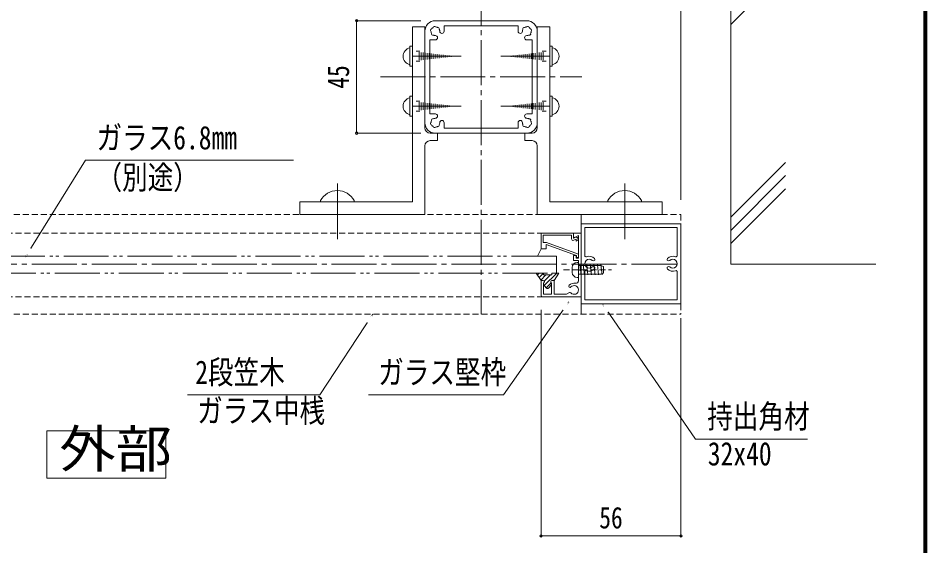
# Model space of a CAD drawing. Units: millimetres at full size; details may follow other scales. Extents: x -3475 to 3471, y -1129 to 1133.
# Drawn here: x 2744 to 3471, y -749 to -327 of the extents above; entities that cross this region are included whole.
import ezdxf
from ezdxf.enums import TextEntityAlignment as Align

# ---------------------------------------------------------------- set-up
doc = ezdxf.new("R2010")
doc.units = ezdxf.units.MM
doc.header["$LTSCALE"] = 4
doc.header["$PDMODE"] = 32
doc.header["$PDSIZE"] = 2
for name, pattern in [('CHAIN2', [12, 9, -1, 1, -1]), ('DASHED1', [1.8, 1.2, -0.6]), ('DOUBLE_CHAIN2', [12.8, 9, -1, 0.6, -0.6, 0.6, -1])]:
    doc.linetypes.add(name, pattern=pattern)
for name, color, linetype, lineweight in [('0-0_0', 7, 'Continuous', 9), ('0-1_1手摺寸法', 3, 'Continuous', 9), ('0-3_2A', 1, 'DOUBLE_CHAIN2', 9), ('0-4_2隠れ', 6, 'DASHED1', 9), ('0-5_2躯体隠れ', 6, 'DASHED1', 9), ('0-6_2躯体線', 4, 'Continuous', 5), ('0-7_3中心線', 2, 'CHAIN2', 9), ('0-8_41ｱﾙﾐ', 6, 'Continuous', 9), ('0-A_4アルミ', 6, 'Continuous', 9), ('0-E_CYAN', 4, 'Continuous', 5), ('1-1_MOJI', 4, 'Continuous', 5), ('1-2_P4-12', 7, 'Continuous', 9), ('1-3_WAKU', 7, 'Continuous', 9), ('1-4_アンカー', 4, 'Continuous', 5)]:
    doc.layers.add(name, color=color, linetype=linetype, lineweight=lineweight)
doc.styles.add('ＭＳ ゴシック', font='')
doc.styles.get('ＭＳ ゴシック').set_extended_font_data('MS Gothic')

msp = doc.modelspace()

# ---------------------------------------------------------------- linework, layer by layer
at = {"layer": '0-0_0'}
for points in [[(2749.638, -518.077), (2797.637, -440.816), (2964.373, -440.816)], [(3184.708, -554.077), (3132.291, -628.598), (3024.266, -628.598)], [(3211.607, -555.577), (3286.068, -663.923), (3375.878, -663.923)], [(3027.767, -564.077), (2985.35, -628.598), (2879.316, -628.598)]]:
    msp.add_lwpolyline(points, dxfattribs=at)
at = {"layer": '0-1_1手摺寸法'}
for p, q in [((3274.44, -472.577), (3274.44, -174.721)), ((3066.34, -329.077), (3014.796, -329.077)), ((3014.796, -419.077), (3014.796, -329.077)), ((3014.796, -333.677), (3014.796, -414.477)), ((3066.34, -419.077), (3014.796, -419.077)), ((3162.44, -560.577), (3162.44, -741.498)), ((3274.44, -567.077), (3274.44, -741.498)), ((3162.44, -741.498), (3274.44, -741.498)), ((3269.84, -741.498), (3167.04, -741.498))]:
    msp.add_line(p, q, dxfattribs=at)
for p in [(3014.796, -329.077), (3014.796, -419.077), (3162.44, -741.498), (3274.44, -741.498)]:
    msp.add_point(p, dxfattribs=at)
at = {"layer": '0-3_2A'}
msp.add_lwpolyline([(2568.44, -531.077), (3174.696, -531.077), (3174.696, -517.477), (2568.44, -517.477)], close=True, dxfattribs=at)
at = {"layer": '0-4_2隠れ'}
msp.add_line((3274.44, -484.077), (3274.44, -564.077), dxfattribs=at)
at = {"layer": '0-5_2躯体隠れ'}
for p, q in [((2351.616, -484.077), (3274.44, -484.077)), ((2554.44, -499.077), (3194.44, -499.077)), ((2554.44, -550.077), (3194.44, -550.077)), ((2351.616, -564.077), (3274.44, -564.077))]:
    msp.add_line(p, q, dxfattribs=at)
at = {"layer": '0-6_2躯体線'}
for p, q in [((3358.27, -288.196), (3314.44, -332.026)), ((3057.44, -349.505), (3057.44, -365.505)), ((3059.44, -349.505), (3057.44, -349.505)), ((3065.44, -353.505), (3062.44, -353.505)), ((3064.765, -354.269), (3064.765, -360.741)), ((3066.365, -354.449), (3066.365, -360.562)), ((3067.965, -354.629), (3067.965, -360.382)), ((3069.565, -354.809), (3069.565, -360.202)), ((3071.165, -354.988), (3071.165, -360.022)), ((3072.765, -355.168), (3072.765, -359.842)), ((3074.365, -355.348), (3074.365, -359.662)), ((3075.965, -355.528), (3075.965, -359.483)), ((3077.565, -355.708), (3077.565, -359.303)), ((3079.165, -355.887), (3079.165, -359.123)), ((3080.765, -356.067), (3080.765, -358.944)), ((3082.365, -356.247), (3082.365, -358.764)), ((3083.965, -356.426), (3083.965, -358.584)), ((3144.916, -356.426), (3144.916, -358.584)), ((3146.516, -356.247), (3146.516, -358.764)), ((3148.116, -356.067), (3148.116, -358.944)), ((3149.716, -355.887), (3149.716, -359.123)), ((3151.316, -355.708), (3151.316, -359.303)), ((3152.916, -355.528), (3152.916, -359.483)), ((3154.516, -355.348), (3154.516, -359.662)), ((3156.116, -355.168), (3156.116, -359.842)), ((3157.716, -354.988), (3157.716, -360.022)), ((3159.316, -354.809), (3159.316, -360.202)), ((3160.916, -354.629), (3160.916, -360.382)), ((3162.516, -354.449), (3162.516, -360.562)), ((3163.44, -353.505), (3166.44, -353.505)), ((3164.116, -354.269), (3164.116, -360.741)), ((3169.44, -349.505), (3171.44, -349.505)), ((3171.44, -349.505), (3171.44, -365.505)), ((3059.44, -357.505), (3098.529, -357.505)), ((3065.44, -361.505), (3062.44, -361.505)), ((3085.565, -356.606), (3085.565, -358.404)), ((3087.165, -356.786), (3087.165, -358.224)), ((3088.765, -356.966), (3088.765, -358.044)), ((3090.365, -357.146), (3090.365, -357.865)), ((3091.965, -357.326), (3091.965, -357.685)), ((3169.44, -357.505), (3130.352, -357.505)), ((3136.916, -357.326), (3136.916, -357.685)), ((3138.516, -357.146), (3138.516, -357.865)), ((3140.116, -356.966), (3140.116, -358.044)), ((3141.716, -356.786), (3141.716, -358.224)), ((3143.316, -356.606), (3143.316, -358.404)), ((3163.44, -361.505), (3166.44, -361.505)), ((3059.44, -365.505), (3057.44, -365.505)), ((3169.44, -365.505), (3171.44, -365.505)), ((3057.44, -389.505), (3057.44, -405.505)), ((3059.44, -389.505), (3057.44, -389.505)), ((3169.44, -389.505), (3171.44, -389.505)), ((3171.44, -389.505), (3171.44, -405.505)), ((3059.44, -397.505), (3098.529, -397.505)), ((3065.44, -393.505), (3062.44, -393.505)), ((3064.765, -394.269), (3064.765, -400.741)), ((3066.365, -394.449), (3066.365, -400.562)), ((3067.965, -394.629), (3067.965, -400.382)), ((3069.565, -394.809), (3069.565, -400.202)), ((3071.165, -394.988), (3071.165, -400.022)), ((3072.765, -395.168), (3072.765, -399.842)), ((3074.365, -395.348), (3074.365, -399.662)), ((3075.965, -395.528), (3075.965, -399.483)), ((3077.565, -395.708), (3077.565, -399.303)), ((3079.165, -395.887), (3079.165, -399.123)), ((3080.765, -396.067), (3080.765, -398.944)), ((3082.365, -396.247), (3082.365, -398.764)), ((3083.965, -396.426), (3083.965, -398.584)), ((3085.565, -396.606), (3085.565, -398.404)), ((3087.165, -396.786), (3087.165, -398.224)), ((3088.765, -396.966), (3088.765, -398.044)), ((3090.365, -397.146), (3090.365, -397.865)), ((3091.965, -397.326), (3091.965, -397.685)), ((3169.44, -397.505), (3130.352, -397.505)), ((3136.916, -397.326), (3136.916, -397.685)), ((3138.516, -397.146), (3138.516, -397.865)), ((3140.116, -396.966), (3140.116, -398.044)), ((3141.716, -396.786), (3141.716, -398.224)), ((3143.316, -396.606), (3143.316, -398.404)), ((3144.916, -396.426), (3144.916, -398.584)), ((3146.516, -396.247), (3146.516, -398.764)), ((3148.116, -396.067), (3148.116, -398.944)), ((3149.716, -395.887), (3149.716, -399.123)), ((3151.316, -395.708), (3151.316, -399.303)), ((3152.916, -395.528), (3152.916, -399.483)), ((3154.516, -395.348), (3154.516, -399.662)), ((3156.116, -395.168), (3156.116, -399.842)), ((3157.716, -394.988), (3157.716, -400.022)), ((3159.316, -394.809), (3159.316, -400.202)), ((3160.916, -394.629), (3160.916, -400.382)), ((3162.516, -394.449), (3162.516, -400.562)), ((3163.44, -393.505), (3166.44, -393.505)), ((3164.116, -394.269), (3164.116, -400.741)), ((3059.44, -405.505), (3057.44, -405.505)), ((3065.44, -401.505), (3062.44, -401.505)), ((3163.44, -401.505), (3166.44, -401.505)), ((3169.44, -405.505), (3171.44, -405.505)), ((3358.27, -442.446), (3314.44, -486.277)), ((3358.27, -453.055), (3314.44, -496.885)), ((2999.44, -503.958), (2999.44, -459.444)), ((3229.44, -503.958), (3229.44, -459.444)), ((3358.27, -463.664), (3314.44, -507.494)), ((2985.94, -473.077), (2985.94, -474.077)), ((2985.94, -474.077), (3012.94, -474.077)), ((3012.94, -473.077), (3012.94, -474.077)), ((3215.94, -473.077), (3215.94, -474.077)), ((3242.94, -474.077), (3215.94, -474.077)), ((3242.94, -473.077), (3242.94, -474.077))]:
    msp.add_line(p, q, dxfattribs=at)
msp.add_lwpolyline([(3314.44, -104.56), (3314.44, -524.077), (3430.332, -524.077)], dxfattribs=at)
for centre, radius, start, end in [((3059.018, -357.505), 6.981, 103.067, 256.933), ((3169.862, -357.505), 6.981, 283.067, 76.933), ((3059.018, -397.505), 6.981, 103.067, 256.933), ((3169.862, -397.505), 6.981, 283.067, 76.933), ((2999.44, -480.468), 15.391, 28.699, 151.301), ((3229.44, -480.468), 15.391, 28.699, 151.301)]:
    msp.add_arc(centre, radius, start, end, dxfattribs=at)
at = {"layer": '0-7_3中心線'}
for p, q in [((3114.44, -104.56), (3114.44, -564.077)), ((3033.826, -374.077), (3195.054, -374.077)), ((2418.826, -524.077), (3274.44, -524.077))]:
    msp.add_line(p, q, dxfattribs=at)
at = {"layer": '0-8_41ｱﾙﾐ'}
for p, q in [((3069.44, -334.077), (3069.44, -414.896)), ((3151.04, -329.077), (3077.84, -329.077)), ((3144.04, -333.077), (3084.84, -333.077)), ((3084.84, -333.077), (3084.84, -337.477)), ((3144.04, -333.077), (3144.04, -337.477)), ((3159.44, -334.077), (3159.44, -414.896)), ((3069.44, -337.477), (3069.44, -410.677)), ((3159.44, -337.477), (3159.44, -410.677)), ((3077.84, -344.477), (3073.44, -344.477)), ((3073.44, -344.477), (3073.44, -403.677)), ((3151.04, -344.477), (3155.44, -344.477)), ((3155.44, -344.477), (3155.44, -403.677)), ((3077.84, -403.677), (3073.44, -403.677)), ((3151.04, -403.677), (3155.44, -403.677)), ((3084.84, -415.077), (3084.84, -410.677)), ((3144.04, -415.077), (3144.04, -410.677)), ((3151.04, -419.077), (3077.84, -419.077)), ((3144.04, -415.077), (3084.84, -415.077)), ((3194.44, -564.077), (3194.44, -484.077)), ((3194.44, -555.577), (3194.44, -491.577)), ((3194.44, -491.577), (3274.44, -491.577)), ((3197.44, -517.039), (3197.44, -494.577)), ((3197.44, -494.577), (3271.44, -494.577)), ((3271.44, -494.577), (3271.44, -517.039)), ((3274.44, -491.577), (3274.44, -555.577)), ((3162.44, -499.077), (3188.44, -499.077)), ((3162.44, -511.577), (3162.44, -499.077)), ((3164.04, -500.677), (3186.84, -500.677)), ((3164.04, -506.477), (3164.04, -500.677)), ((3186.84, -503.724), (3186.84, -500.677)), ((3188.44, -499.077), (3188.44, -503.077)), ((3194.44, -499.077), (3188.44, -499.077)), ((3188.44, -503.077), (3188.44, -499.077)), ((3188.44, -503.077), (3192.44, -501.077)), ((3192.44, -519.077), (3192.44, -501.077)), ((3194.44, -499.077), (3194.44, -550.077)), ((3164.04, -506.477), (3166.726, -506.477)), ((3166.44, -508.077), (3190.84, -517.077)), ((3166.44, -511.577), (3166.44, -508.077)), ((3166.726, -506.477), (3192.44, -515.962)), ((3189.725, -502.435), (3188.44, -503.077)), ((3190.44, -503.866), (3188.577, -504.798)), ((3190.44, -505.466), (3190.44, -503.866)), ((3162.44, -511.577), (3166.44, -511.577)), ((3192.44, -515.962), (3192.44, -517.877)), ((3188.44, -517.077), (3188.44, -521.077)), ((3190.44, -517.077), (3188.44, -517.077)), ((3188.44, -521.077), (3192.44, -521.077)), ((3190.44, -517.077), (3190.44, -519.077)), ((3192.44, -519.077), (3190.44, -519.077)), ((3190.84, -517.877), (3190.84, -517.077)), ((3192.44, -521.077), (3192.44, -527.977)), ((3192.44, -524.077), (3192.44, -527.977)), ((3192.854, -528.239), (3192.44, -527.977)), ((3192.854, -528.915), (3192.44, -529.177)), ((3192.44, -529.177), (3192.44, -536.728)), ((3192.44, -529.177), (3192.44, -536.728)), ((3197.44, -552.577), (3197.44, -530.115)), ((3271.44, -530.115), (3271.44, -552.577)), ((3162.44, -548.32), (3162.44, -537.077)), ((3164.14, -537.077), (3162.44, -537.077)), ((3172.84, -537.077), (3171.14, -537.077)), ((3172.84, -548.077), (3172.84, -537.077)), ((3192.44, -537.228), (3192.44, -536.728)), ((3164.44, -548.077), (3164.44, -539.031)), ((3170.84, -548.077), (3170.84, -539.031)), ((3162.44, -548.32), (3162.44, -549.077)), ((3192.44, -550.077), (3163.44, -550.077)), ((3194.44, -550.077), (3163.44, -550.077)), ((3170.84, -548.077), (3164.44, -548.077)), ((3181.476, -548.077), (3172.84, -548.077)), ((3182.878, -548.077), (3172.84, -548.077)), ((3185.236, -546.716), (3182.878, -548.077)), ((3197.44, -552.577), (3271.44, -552.577)), ((3194.44, -555.577), (3274.44, -555.577))]:
    msp.add_line(p, q, dxfattribs=at)
for points in [[(3073.621, -419.077), (3079.44, -419.077), (3079.44, -425.077), (3073.621, -425.077)], [(3155.259, -419.077), (3149.44, -419.077), (3149.44, -425.077), (3155.259, -425.077)], [(3069.44, -429.258), (3069.44, -484.077), (2969.44, -484.077)], [(3159.44, -429.258), (3159.44, -484.077), (3259.44, -484.077)]]:
    msp.add_lwpolyline(points, dxfattribs=at)
for centre, radius, start, end in [((3077.84, -337.477), 8.4, 90, 180), ((3077.84, -337.477), 3.5, 120.359, 135), ((3077.064, -334.579), 1, 105, 172.976), ((3077.064, -334.579), 1, 37.024, 105), ((3077.84, -337.477), 3.5, 75, 89.641), ((3077.84, -337.477), 3.5, 60.359, 75), ((3079.962, -335.356), 1, 45, 112.976), ((3148.919, -335.356), 1, 67.024, 135), ((3151.04, -337.477), 3.5, 105, 119.641), ((3151.04, -337.477), 3.5, 90.359, 105), ((3151.817, -334.579), 1, 75, 142.976), ((3151.04, -337.477), 8.4, 0, 90), ((3151.817, -334.579), 1, 7.024, 75), ((3151.04, -337.477), 3.5, 45, 59.641), ((3074.942, -336.7), 1, 165, 232.976), ((3074.942, -336.7), 1, 97.024, 165), ((3077.84, -337.477), 3.5, 180.359, 195), ((3077.84, -337.477), 3.5, 195, 209.641), ((3075.719, -339.598), 1, 157.024, 225), ((3077.84, -337.477), 3.5, 135, 149.641), ((3075.719, -339.598), 1, 225, 292.976), ((3077.84, -337.477), 3.5, 240.359, 255), ((3077.84, -337.477), 3.5, 255, 270), ((3077.84, -342.727), 1.75, 270, 90), ((3079.962, -335.356), 1, 337.024, 45), ((3077.84, -337.477), 3.5, 15, 29.641), ((3077.84, -337.477), 3.5, 0.359, 15), ((3083.09, -337.477), 1.75, 180, 0), ((3145.79, -337.477), 1.75, 180, 0), ((3151.04, -337.477), 3.5, 165, 179.641), ((3151.04, -337.477), 3.5, 150.359, 165), ((3148.919, -335.356), 1, 135, 202.976), ((3151.04, -342.727), 1.75, 90, 270), ((3151.04, -337.477), 3.5, 270, 285), ((3151.04, -337.477), 3.5, 285, 299.641), ((3153.162, -339.598), 1, 247.024, 315), ((3151.04, -337.477), 3.5, 30.359, 45), ((3153.162, -339.598), 1, 315, 22.976), ((3153.938, -336.7), 1, 15, 82.976), ((3151.04, -337.477), 3.5, 330.359, 345), ((3151.04, -337.477), 3.5, 345, 359.641), ((3153.938, -336.7), 1, 307.024, 15), ((3077.84, -410.677), 3.5, 105, 119.641), ((3077.84, -410.677), 3.5, 90, 105), ((3077.84, -405.427), 1.75, 270, 90), ((3151.04, -405.427), 1.75, 90, 270), ((3151.04, -410.677), 3.5, 75, 90), ((3151.04, -410.677), 3.5, 60.359, 75), ((3077.84, -410.677), 8.4, 180, 270), ((3074.942, -411.454), 1, 127.024, 195), ((3074.942, -411.454), 1, 195, 262.976), ((3077.84, -410.677), 3.5, 165, 179.641), ((3077.84, -410.677), 3.5, 150.359, 165), ((3075.719, -408.556), 1, 135, 202.976), ((3077.84, -410.677), 3.5, 210.359, 225), ((3075.719, -408.556), 1, 67.024, 135), ((3077.84, -410.677), 3.5, 225, 239.641), ((3077.064, -413.575), 1, 187.024, 255), ((3077.064, -413.575), 1, 255, 322.976), ((3077.84, -410.677), 3.5, 270.359, 285), ((3077.84, -410.677), 3.5, 285, 299.641), ((3079.962, -412.798), 1, 247.024, 315), ((3079.962, -412.798), 1, 315, 22.976), ((3077.84, -410.677), 3.5, 330.359, 345), ((3077.84, -410.677), 3.5, 345, 359.641), ((3083.09, -410.677), 1.75, 0, 180), ((3145.79, -410.677), 1.75, 0, 180), ((3151.04, -410.677), 3.5, 180.359, 195), ((3151.04, -410.677), 3.5, 195, 209.641), ((3148.919, -412.798), 1, 157.024, 225), ((3148.919, -412.798), 1, 225, 292.976), ((3151.04, -410.677), 3.5, 240.359, 255), ((3151.04, -410.677), 3.5, 255, 269.641), ((3151.817, -413.575), 1, 217.024, 285), ((3151.04, -410.677), 8.4, 270, 0), ((3151.817, -413.575), 1, 285, 352.976), ((3153.162, -408.556), 1, 45, 112.976), ((3151.04, -410.677), 3.5, 300.359, 315), ((3151.04, -410.677), 3.5, 315, 329.641), ((3153.162, -408.556), 1, 337.024, 45), ((3153.938, -411.454), 1, 277.024, 345), ((3151.04, -410.677), 3.5, 15, 29.641), ((3151.04, -410.677), 3.5, 0.359, 15), ((3153.938, -411.454), 1, 345, 52.976), ((3073.621, -414.896), 4.181, 180, 270), ((3155.259, -414.896), 4.181, 270, 0), ((3073.621, -429.258), 4.181, 90, 180), ((3155.259, -429.258), 4.181, 0, 90), ((3188.04, -503.724), 1.2, 180, 296.565), ((3190.44, -503.866), 1.6, 0, 116.565), ((3190.44, -503.866), 1.6, 270, 0), ((3191.64, -517.877), 0.8, 180, 0), ((3198.44, -517.039), 1, 180, 290.925), ((3200.94, -523.577), 3.5, 45.258, 314.742), ((3200.94, -523.577), 6, 45.258, 110.925), ((3204.184, -519.542), 1.735, 243.335, 313.825), ((3204.284, -520.203), 1.25, 331.81, 45.258), ((3264.597, -520.203), 1.25, 134.742, 208.19), ((3264.696, -519.542), 1.735, 226.175, 296.665), ((3267.94, -523.577), 6, 69.075, 134.742), ((3267.94, -523.577), 3.5, 225.258, 134.742), ((3270.44, -517.039), 1, 249.075, 0), ((3192.64, -528.577), 0.4, 302.334, 57.666), ((3198.44, -530.115), 1, 69.075, 180), ((3200.94, -523.577), 6, 249.075, 314.742), ((3204.184, -527.612), 1.735, 46.173, 116.667), ((3204.284, -526.951), 1.25, 314.742, 28.19), ((3264.597, -526.951), 1.25, 151.81, 225.258), ((3264.696, -527.612), 1.735, 63.333, 133.827), ((3267.94, -523.577), 6, 225.258, 290.925), ((3270.44, -530.115), 1, 0, 110.925), ((3164.14, -538.077), 1, 287.458, 90), ((3171.14, -538.077), 1, 90, 252.542), ((3190.44, -537.228), 2, 258.463, 0), ((3185.642, -541.516), 1, 137.682, 316.801), ((3188.94, -544.577), 5.5, 78.463, 137.241), ((3188.94, -544.577), 3.5, 222.759, 137.241), ((3163.44, -549.077), 1, 180, 270), ((3185.636, -547.632), 1, 42.759, 113.621)]:
    msp.add_arc(centre, radius, start, end, dxfattribs=at)
at = {"layer": '0-A_4アルミ'}
for p, q in [((3059.44, -334.077), (3069.44, -334.077)), ((3059.44, -334.077), (3059.44, -474.077)), ((3169.44, -334.077), (3159.44, -334.077)), ((3169.44, -334.077), (3169.44, -474.077)), ((2969.44, -474.077), (2969.44, -484.077)), ((3059.44, -474.077), (2969.44, -474.077)), ((3169.44, -474.077), (3259.44, -474.077)), ((3259.44, -474.077), (3259.44, -484.077))]:
    msp.add_line(p, q, dxfattribs=at)
at = {"layer": '0-E_CYAN'}
msp.add_line((3162.44, -511.577), (3159.728, -517.477), dxfattribs=at)
at = {"layer": '1-1_MOJI'}
for p, q in [((3191.44, -522.577), (3192.04, -522.577)), ((3192.44, -534.177), (3192.44, -522.977)), ((3187.44, -530.577), (3187.44, -526.577)), ((3192.44, -525.077), (3210.44, -525.077)), ((3194.566, -532.577), (3193.627, -524.577)), ((3194.566, -532.577), (3193.627, -524.577)), ((3197.2, -532.577), (3196.262, -524.577)), ((3197.2, -532.577), (3196.262, -524.577)), ((3200.02, -532.577), (3199.081, -524.577)), ((3200.02, -532.577), (3199.081, -524.577)), ((3202.839, -532.577), (3201.9, -524.577)), ((3202.839, -532.577), (3201.9, -524.577)), ((3205.658, -532.577), (3204.72, -524.577)), ((3205.658, -532.577), (3204.72, -524.577)), ((3208.477, -532.577), (3207.539, -524.577)), ((3208.477, -532.577), (3207.539, -524.577)), ((3211.296, -532.577), (3210.358, -524.577)), ((3211.296, -532.577), (3210.358, -524.577)), ((3210.44, -525.077), (3212.44, -525.906)), ((3212.44, -531.248), (3212.44, -525.906)), ((3191.44, -534.577), (3192.04, -534.577)), ((3192.44, -532.077), (3210.44, -532.077)), ((3210.44, -532.077), (3212.44, -531.248))]:
    msp.add_line(p, q, dxfattribs=at)
at = {"layer": '1-1_MOJI', "color": 3, "linetype": 'DASHED1', "lineweight": 9}
msp.add_line((3180.455, -528.577), (3218.762, -528.577), dxfattribs=at)
at = {"layer": '1-1_MOJI'}
for centre, radius, start, end in [((3191.44, -526.577), 4, 90, 180), ((3192.04, -522.977), 0.4, 0, 90), ((3191.44, -530.577), 4, 180, 270), ((3192.04, -534.177), 0.4, 270, 0)]:
    msp.add_arc(centre, radius, start, end, dxfattribs=at)
at = {"layer": '1-2_P4-12'}
msp.add_lwpolyline([(2766.777, -695.376), (2862.103, -695.376), (2862.103, -657.366), (2766.777, -657.366)], close=True, dxfattribs=at)
at = {"layer": '1-3_WAKU'}
for p, q in [((3468.881, -1126.71), (3468.881, 1130.89)), ((3469.481, -1127.31), (3469.481, 1131.49)), ((3470.081, -1127.91), (3470.081, 1132.09)), ((3470.681, -1128.51), (3470.681, 1132.69)), ((3471.281, -1129.11), (3471.281, 1133.29))]:
    msp.add_line(p, q, dxfattribs=at)
at = {"layer": '1-4_アンカー'}
for p, q in [((3158.64, -531.077), (3164.316, -531.077)), ((3162.44, -537.077), (3158.64, -531.077)), ((3159.503, -532.439), (3160.865, -531.077)), ((3160.874, -534.604), (3164.316, -531.162)), ((3162.245, -536.768), (3166.4, -532.612)), ((3162.44, -537.077), (3164.14, -537.077)), ((3164.316, -531.077), (3164.316, -532.612)), ((3164.316, -532.612), (3170.965, -532.612)), ((3164.99, -537.558), (3169.936, -532.612)), ((3165.053, -541.03), (3175.007, -531.077)), ((3170.965, -531.584), (3171.471, -531.077)), ((3170.965, -531.077), (3176.64, -531.077)), ((3170.965, -531.077), (3170.965, -532.612)), ((3172.542, -537.077), (3173.355, -536.264)), ((3164.44, -539.031), (3164.44, -540.208)), ((3166.864, -542.756), (3170.664, -538.956)), ((3170.84, -539.031), (3170.84, -540.208))]:
    msp.add_line(p, q, dxfattribs=at)
for points in [[(3171.14, -537.077), (3172.84, -537.077), (3176.64, -531.077)], [(3164.44, -540.208), (3164.618, -540.438), (3164.693, -540.535), (3164.785, -540.654), (3164.893, -540.794), (3165.018, -540.956), (3165.16, -541.139), (3165.318, -541.344), (3165.493, -541.571), (3165.685, -541.819), (3165.893, -542.086), (3166.115, -542.362), (3166.35, -542.632), (3166.596, -542.883), (3166.85, -543.102), (3167.11, -543.275), (3167.374, -543.388), (3167.64, -543.429), (3167.906, -543.388), (3168.171, -543.275), (3168.431, -543.102), (3168.685, -542.883), (3168.93, -542.632), (3169.165, -542.362), (3169.388, -542.086), (3169.596, -541.819), (3169.788, -541.571), (3169.962, -541.344), (3170.121, -541.139), (3170.262, -540.956), (3170.388, -540.794), (3170.496, -540.654), (3170.588, -540.535), (3170.84, -540.208)]]:
    msp.add_lwpolyline(points, dxfattribs=at)
for centre, start, end in [((3164.14, -538.077), 287.458, 90), ((3171.14, -538.077), 90, 252.542)]:
    msp.add_arc(centre, 1, start, end, dxfattribs=at)

# ---------------------------------------------------------------- texts
at = {"layer": '0-0_0', "style": 'ＭＳ ゴシック', "width": 0.8}
for s, p in [('ガラス6.8mm', (2806.557, -437.673)), ('（別途）', (2806.557, -469.461)), ('2段笠木 ', (2885.642, -625.456)), ('ガラス堅枠', (3032.108, -625.456)), ('ガラス中桟', (2887.158, -656.229)), ('持出角材', (3295.503, -660.78)), ('32x40', (3295.959, -690.713))]:
    msp.add_text(s, height=18.77, dxfattribs=at).set_placement(p, align=Align.BOTTOM_LEFT)
at = {"layer": '0-1_1手摺寸法', "color": 7, "style": 'ＭＳ ゴシック', "width": 0.8}
msp.add_text('45', height=17.27, rotation=90, dxfattribs=at).set_placement((3013.978, -383.498), align=Align.BOTTOM_LEFT)
msp.add_text('56', height=17.27, dxfattribs=at).set_placement((3209.02, -740.679), align=Align.BOTTOM_LEFT)
at = {"layer": '1-2_P4-12', "style": 'ＭＳ ゴシック', "width": 1.1}
msp.add_text('外部', height=30.03, dxfattribs=at).set_placement((2776.837, -695.839), align=Align.BOTTOM_LEFT)

# ---------------------------------------------------------------- next in the draw order: wipeouts: each hides what was drawn before it
for points in [[(2752.616, -510.652), (2754.976, -512.118), (2749.638, -518.077), (2749.638, -518.077)], [(3181.312, -561.32), (3179.039, -559.722), (3184.708, -554.077), (3184.708, -554.077)], [(3217.214, -561.283), (3214.924, -562.857), (3211.607, -555.577), (3211.607, -555.577)], [(3024.6, -571.424), (3022.278, -569.897), (3027.767, -564.077), (3027.767, -564.077)]]:
    msp.add_wipeout(points)

doc.saveas('drawing.dxf')
